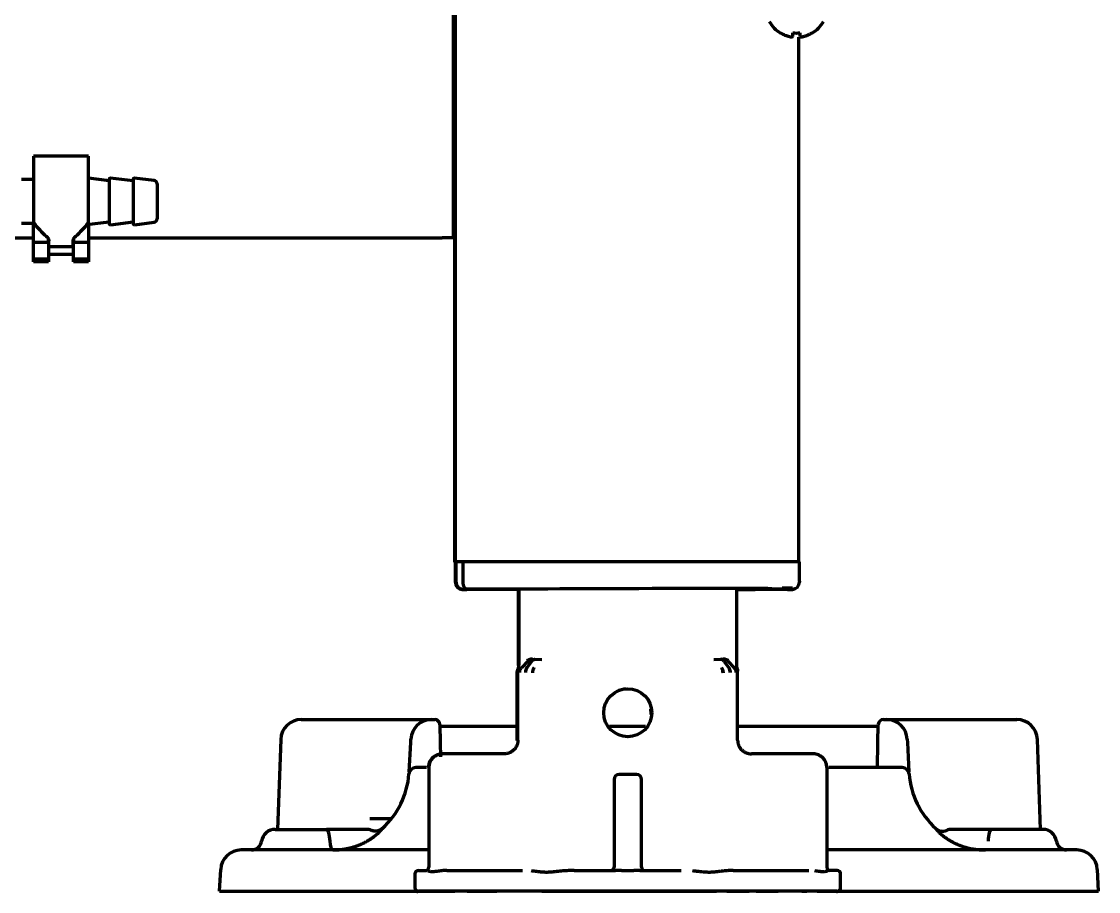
# Model space of a CAD drawing. Header units: inches. Extents: x -3055 to 7244, y 299 to 5591.
# Drawn here: x 7087.5 to 7244.4, y 1966.1 to 2092.8 of the extents above; entities that cross this region are included whole.
import ezdxf

# ---------------------------------------------------------------- set-up
doc = ezdxf.new("R2010")
doc.units = ezdxf.units.IN

msp = doc.modelspace()

# ---------------------------------------------------------------- linework, layer by layer
at = {"linetype": 'Continuous', "lineweight": 70}
for p, q in [((7150.67, 2144.62), (7150.67, 2014.12)), ((7150.37, 2142.82), (7150.37, 2061.32)), ((7150.67, 2091.62), (7150.37, 2091.62)), ((7150.57, 2091.63), (7150.57, 2014.07)), ((7198.07, 2091.15), (7198.07, 2091.18)), ((7202.67, 2091.18), (7202.67, 2091.15)), ((7200.67, 2090.56), (7200.67, 2014.12)), ((7089.27, 2073.22), (7089.27, 2063.53)), ((7097.27, 2073.22), (7089.27, 2073.22)), ((7097.27, 2063.53), (7097.27, 2073.22)), ((7089.27, 2069.82), (7087.52, 2069.82)), ((7100.27, 2069.62), (7097.27, 2069.99)), ((7100.27, 2069.82), (7100.27, 2066.62)), ((7103.77, 2069.62), (7100.5, 2070.02)), ((7103.77, 2069.82), (7103.77, 2066.62)), ((7106.83, 2069.68), (7104, 2070.02)), ((7107.27, 2069.18), (7107.27, 2064.07)), ((7100.27, 2066.62), (7100.27, 2063.42)), ((7103.77, 2066.62), (7103.77, 2063.42)), ((7087.52, 2063.42), (7089.35, 2063.42)), ((7089.27, 2060.64), (7089.27, 2063.42)), ((7097.04, 2063.23), (7100.27, 2063.62)), ((7097.27, 2063.26), (7097.27, 2060.64)), ((7100.5, 2063.22), (7103.77, 2063.62)), ((7104, 2063.22), (7106.83, 2063.57)), ((7086.27, 2061.32), (7089.27, 2061.32)), ((7091.47, 2060.64), (7091.47, 2061.04)), ((7095.07, 2061.13), (7095.07, 2060.64)), ((7097.27, 2061.32), (7148.77, 2061.32)), ((7150.37, 2061.32), (7148.77, 2061.32)), ((7089.27, 2060.2), (7089.27, 2060.64)), ((7091.47, 2060.64), (7089.27, 2060.64)), ((7089.27, 2058.22), (7089.27, 2060.2)), ((7091.47, 2060.64), (7091.47, 2060.2)), ((7091.47, 2060.2), (7091.47, 2058.22)), ((7091.52, 2060.02), (7091.52, 2060.86)), ((7091.52, 2058.89), (7091.52, 2060.02)), ((7091.52, 2060.02), (7095.02, 2060.02)), ((7095.02, 2060.02), (7095.02, 2060.86)), ((7095.02, 2060.02), (7095.02, 2058.89)), ((7095.07, 2060.2), (7095.07, 2060.64)), ((7097.27, 2060.64), (7095.07, 2060.64)), ((7095.07, 2058.22), (7095.07, 2060.2)), ((7097.27, 2060.64), (7097.27, 2060.2)), ((7097.27, 2060.2), (7097.27, 2058.22)), ((7091.47, 2058.22), (7089.27, 2058.22)), ((7089.27, 2057.79), (7089.27, 2058.22)), ((7091.47, 2058.22), (7091.47, 2057.79)), ((7095.02, 2058.89), (7091.52, 2058.89)), ((7097.27, 2058.22), (7095.07, 2058.22)), ((7095.07, 2057.79), (7095.07, 2058.22)), ((7097.27, 2058.22), (7097.27, 2057.79)), ((7091.47, 2057.79), (7089.27, 2057.79)), ((7097.27, 2057.79), (7095.07, 2057.79)), ((7150.82, 2014.07), (7150.57, 2014.07)), ((7152.47, 2014.12), (7150.67, 2014.12)), ((7150.72, 2011.08), (7150.72, 2014.07)), ((7150.82, 2011.13), (7150.82, 2014.12)), ((7151.78, 2014.12), (7151.78, 2011.12)), ((7151.78, 2014.12), (7151.78, 2011.12)), ((7198.87, 2014.12), (7152.47, 2014.12)), ((7200.67, 2014.12), (7198.87, 2014.12)), ((7200.82, 2014.12), (7200.67, 2014.12)), ((7200.82, 2011.27), (7200.82, 2014.12)), ((7200.82, 2011.27), (7200.82, 2011.13)), ((7152.16, 2010.07), (7152.39, 2010.07)), ((7152.26, 2010.12), (7152.49, 2010.12)), ((7159.95, 2010.07), (7152.39, 2010.07)), ((7159.95, 2010.07), (7152.39, 2010.07)), ((7160.97, 2010.12), (7152.49, 2010.12)), ((7160.97, 2010.12), (7152.49, 2010.12)), ((7159.85, 2010.07), (7159.85, 1998.99)), ((7159.95, 2010.12), (7159.95, 1999.04)), ((7191.7, 1999.04), (7191.7, 2010.22)), ((7199.16, 2010.12), (7191.7, 2010.12)), ((7199.16, 2010.12), (7191.7, 2010.12)), ((7199.06, 2010.07), (7191.7, 2010.07)), ((7199.06, 2010.07), (7191.7, 2010.07)), ((7199.06, 2010.07), (7199.29, 2010.07)), ((7199.16, 2010.12), (7199.39, 2010.12)), ((7162.28, 1999.9), (7163.32, 1999.88)), ((7188.33, 1999.88), (7189.36, 1999.9)), ((7161.27, 1999.62), (7160.33, 1998.68)), ((7161.78, 1999.6), (7161.12, 1998.66)), ((7161.12, 1998.66), (7161.12, 1998.66)), ((7189.86, 1999.6), (7190.53, 1998.66)), ((7190.38, 1999.62), (7191.32, 1998.68)), ((7190.53, 1998.66), (7190.52, 1998.66)), ((7159.72, 1988.07), (7159.72, 1998.13)), ((7159.82, 1988.12), (7159.82, 1998.18)), ((7191.82, 1988.12), (7191.82, 1998.18)), ((7128.27, 1991.12), (7133.77, 1991.12)), ((7133.77, 1991.12), (7141.22, 1991.12)), ((7141.22, 1991.12), (7147.22, 1991.12)), ((7147.22, 1991.12), (7147.67, 1991.12)), ((7147.67, 1991.12), (7147.7, 1991.12)), ((7213.08, 1991.12), (7213.05, 1991.12)), ((7213.08, 1991.12), (7213.53, 1991.12)), ((7213.53, 1991.12), (7219.52, 1991.12)), ((7219.52, 1991.12), (7226.98, 1991.12)), ((7226.98, 1991.12), (7232.48, 1991.12)), ((7148.45, 1990.39), (7148.5, 1987.75)), ((7159.72, 1990.12), (7148.45, 1990.12)), ((7178.41, 1990.12), (7173.15, 1990.12)), ((7212.29, 1990.12), (7191.82, 1990.12)), ((7212.25, 1987.75), (7212.3, 1990.39)), ((7125.27, 1988.23), (7124.81, 1975.12)), ((7143.97, 1983.5), (7144.2, 1987.78)), ((7144.2, 1987.78), (7144.22, 1988.28)), ((7148.5, 1987.75), (7148.53, 1985.71)), ((7212.19, 1984.12), (7212.25, 1987.75)), ((7216.52, 1988.28), (7216.55, 1987.78)), ((7216.55, 1987.78), (7216.77, 1983.5)), ((7235.93, 1975.12), (7235.47, 1988.23)), ((7157.82, 1986.12), (7148.84, 1986.12)), ((7202.81, 1986.12), (7193.82, 1986.12)), ((7146.5, 1984.12), (7144.95, 1984.12)), ((7146.84, 1984.12), (7146.84, 1969.62)), ((7177.07, 1983.12), (7174.57, 1983.12)), ((7204.81, 1984.12), (7204.81, 1969.62)), ((7215.79, 1984.12), (7205.1, 1984.12)), ((7173.82, 1982.37), (7173.82, 1969.62)), ((7177.82, 1969.62), (7177.82, 1982.37)), ((7140.37, 1976.67), (7138.27, 1976.67)), ((7141.4, 1976.67), (7140.37, 1976.67)), ((7124.47, 1975.12), (7131.93, 1975.12)), ((7236.28, 1975.12), (7228.82, 1975.12)), ((7146.84, 1972.12), (7119.53, 1972.12)), ((7241.21, 1972.12), (7204.81, 1972.12)), ((7116.37, 1966.12), (7116.54, 1969.28)), ((7144.82, 1968.62), (7144.82, 1966.62)), ((7145.32, 1969.12), (7146.48, 1969.12)), ((7149.46, 1969.12), (7160.49, 1969.12)), ((7168.03, 1969.12), (7174.05, 1969.12)), ((7174.92, 1969.12), (7176.72, 1969.12)), ((7177.6, 1969.12), (7183.62, 1969.12)), ((7191.16, 1969.12), (7202.19, 1969.12)), ((7206.32, 1969.12), (7205.16, 1969.12)), ((7206.82, 1966.62), (7206.82, 1968.62)), ((7244.37, 1966.12), (7244.21, 1969.28)), ((7116.37, 1966.12), (7145.32, 1966.12)), ((7150.63, 1966.07), (7145.22, 1966.07)), ((7206.32, 1966.12), (7145.32, 1966.12)), ((7156.73, 1966.07), (7152.42, 1966.07)), ((7188.72, 1966.07), (7163.31, 1966.07)), ((7193.51, 1966.07), (7190.23, 1966.07)), ((7197.71, 1966.07), (7194.52, 1966.07)), ((7201.88, 1966.07), (7201.17, 1966.07)), ((7206.22, 1966.07), (7203.39, 1966.07)), ((7206.32, 1966.12), (7244.37, 1966.12))]:
    msp.add_line(p, q, dxfattribs=at)
msp.add_circle((7175.82, 1992.12), 3.5, dxfattribs=at)
for centre, radius, start, end in [((7200.57, 2095.24), 4.8, 210.3012, 238.6273), ((7200.17, 2095.24), 4.8, 301.3727, 329.6988), ((7100.47, 2069.82), 0.2, 83.0635, 180), ((7103.97, 2069.82), 0.2, 83.0635, 180), ((7106.77, 2069.18), 0.5, 0, 83.0635), ((7100.47, 2063.42), 0.2, 180, 276.9365), ((7103.97, 2063.42), 0.2, 180, 276.9365), ((7106.77, 2064.07), 0.5, 276.9365, 0), ((7175.72, 1992.07), 3.5, 92.0362, 115.6444), ((7175.72, 1992.07), 3.5, 356.5294, 9.5962), ((7128.27, 1988.12), 3, 90, 178), ((7147.22, 1988.12), 3, 90, 177), ((7147.7, 1990.37), 0.75, 1, 90), ((7213.05, 1990.37), 0.75, 90, 179), ((7213.53, 1988.12), 3, 3, 90), ((7232.48, 1988.12), 3, 2, 90), ((7131.99, 1984.12), 12, 312.3399, 355.5883), ((7144.95, 1983.12), 1, 90, 175.5883), ((7174.57, 1982.37), 0.75, 90, 180), ((7177.07, 1982.37), 0.75, 0, 90), ((7215.79, 1983.12), 1, 4.4117, 90), ((7228.76, 1984.12), 12, 184.4117, 227.6601), ((7124.47, 1973.12), 2, 90, 171.7868), ((7236.28, 1973.12), 2, 8.2132, 90), ((7121, 1973.62), 1.5, 270, 351.7868), ((7239.74, 1973.62), 1.5, 188.2132, 270), ((7119.53, 1969.12), 3, 90, 177), ((7241.21, 1969.12), 3, 3, 90), ((7145.32, 1968.62), 0.5, 90, 180), ((7173.32, 1969.62), 0.5, 270, 360), ((7178.32, 1969.62), 0.5, 180, 270), ((7206.32, 1968.62), 0.5, 0, 90), ((7145.32, 1966.62), 0.5, 180, 270), ((7145.22, 1966.57), 0.5, 244.1573, 270), ((7206.22, 1966.57), 0.5, 270, 295.8427), ((7206.32, 1966.62), 0.5, 270, 0)]:
    msp.add_arc(centre, radius, start, end, dxfattribs=at)
for centre, major_axis, ratio, start_param, end_param in [((7091.52, 2066.62), (-3.88, 6.32), 0.486103, 1.769102, 2.160068), ((7095.02, 2066.62), (3.88, 6.32), 0.486103, 4.123118, 4.514083), ((7151.72, 2011.08), (-1, 0), 0.999995, 0, 1.567711), ((7151.82, 2011.13), (-1, 0), 0.999995, 0, 1.567711), ((7152.49, 2011.12), (0, 1), 0.707107, 1.570796, 3.141593), ((7152.49, 2011.12), (0, 1), 0.707107, 1.570796, 3.141593), ((7199.82, 2011.13), (-1, 0), 0.999995, 1.573882, 3.141593), ((7153.22, 2010.07), (-1.5, 0), 0.003085, 0.00001, 0.785408), ((7153.32, 2010.12), (-1.5, 0), 0.003085, 0.00001, 0.785408), ((7152.39, 2011.07), (0, 1), 0.707107, 2.817591, 3.141593), ((7152.39, 2011.07), (0, 1), 0.707107, 2.817591, 3.141593), ((7175.82, 2010.12), (21, 0.06), 0.003085, 5.569494, 8.63937), ((7175.72, 2010.07), (21, 0.06), 0.003085, 5.576808, 6.491284), ((7198.33, 2010.26), (1.5, 0), 0.003085, 6.283176, 7.853972), ((7198.23, 2010.07), (1.5, 0), 0.003085, 5.497778, 6.283176), ((7198.33, 2010.12), (1.5, 0), 0.003085, 5.497778, 6.283176), ((7199.72, 2011.08), (-1, 0), 0.999995, 1.573882, 2.090393), ((7161.97, 1998.91), (-0.707, -0.707), 0.999695, 3.927142, 4.71239), ((7161.62, 1997.96), (-0.017, -1), 0.707053, 3.945502, 4.724738), ((7162.65, 1997.94), (-0.01, -1), 0.707088, 3.940402, 4.719667), ((7188.99, 1997.94), (0.01, -1), 0.707088, 1.563519, 2.342782), ((7190.03, 1997.96), (0.017, -1), 0.707053, 1.558447, 2.337683), ((7190.61, 1997.97), (0.508, -0.861), 0.999795, 1.037568, 1.82282), ((7148.74, 1984.07), (1.41, 1.41), 0.999695, 1.370313, 2.310596), ((7148.84, 1984.12), (1.41, 1.41), 0.999695, 0.78555, 2.356042), ((7202.81, 1984.12), (-1.41, 1.41), 0.999695, 3.927143, 5.497635), ((7131.93, 1973.12), (0, -2), 0.263465, 1.714146, 3.141593), ((7137.73, 1973.12), (0, -2), 1, 2.752772, 3.14159), ((7223.01, 1973.12), (0, 2), 1, 0, 0.388814), ((7228.82, 1973.12), (0, -2), 0.263455, 3.141593, 4.569043), ((7132.84, 1973.62), (0, 1.5), 0.263454, 1.714404, 3.141591), ((7146.34, 1969.62), (0, -0.5), 0.999848, 0, 1.570796), ((7205.31, 1969.62), (0, -0.5), 0.999848, 4.712389, 6.283185)]:
    msp.add_ellipse(centre, major_axis=major_axis, ratio=ratio, start_param=start_param, end_param=end_param, dxfattribs=at)
for points, knots in [([(7198.07, 2091.18), (7198.28, 2091.05), (7198.49, 2090.95), (7198.81, 2090.81), (7198.92, 2090.77), (7199.14, 2090.69), (7199.26, 2090.66), (7199.37, 2090.63)], [0, 0, 0, 0, 0.5, 0.5, 0.75, 0.75, 1, 1, 1, 1]), ([(7200.87, 2091.18), (7200.87, 2091.05), (7200.87, 2090.95), (7200.87, 2090.81), (7200.87, 2090.77), (7200.87, 2090.69), (7200.87, 2090.66), (7200.87, 2090.63)], [0, 0, 0, 0, 0.5, 0.5, 0.75, 0.75, 1, 1, 1, 1]), ([(7161.96, 1999.93), (7161.88, 1999.93), (7161.81, 1999.93), (7161.66, 1999.91), (7161.6, 1999.9), (7161.5, 1999.86), (7161.47, 1999.85), (7161.41, 1999.83), (7161.38, 1999.81), (7161.32, 1999.78), (7161.3, 1999.77), (7161.24, 1999.73), (7161.22, 1999.71), (7161.19, 1999.69)], [0, 0, 0, 0, 0.25, 0.25, 0.5, 0.5, 0.625, 0.625, 0.75, 0.75, 0.875, 0.875, 1, 1, 1, 1]), ([(7161.78, 1999.6), (7161.82, 1999.65), (7161.85, 1999.69), (7161.9, 1999.74), (7161.91, 1999.75), (7161.93, 1999.76), (7161.94, 1999.77), (7161.97, 1999.8), (7161.99, 1999.81), (7162.06, 1999.85), (7162.1, 1999.87), (7162.16, 1999.88), (7162.17, 1999.89), (7162.18, 1999.89), (7162.19, 1999.89), (7162.19, 1999.89), (7162.2, 1999.89), (7162.21, 1999.89), (7162.24, 1999.9), (7162.26, 1999.9), (7162.28, 1999.9)], [0, 0, 0, 0, 0.25, 0.25, 0.3125, 0.3125, 0.375, 0.375, 0.5, 0.5, 0.75, 0.75, 0.8125, 0.828125, 0.828125, 0.84375, 0.84375, 0.875, 0.875, 1, 1, 1, 1]), ([(7189.86, 1999.6), (7189.83, 1999.65), (7189.79, 1999.69), (7189.74, 1999.75), (7189.72, 1999.76), (7189.69, 1999.79), (7189.68, 1999.79), (7189.65, 1999.81), (7189.64, 1999.82), (7189.59, 1999.85), (7189.55, 1999.87), (7189.49, 1999.88), (7189.48, 1999.89), (7189.46, 1999.89), (7189.46, 1999.89), (7189.45, 1999.89), (7189.44, 1999.89), (7189.44, 1999.89), (7189.41, 1999.9), (7189.39, 1999.9), (7189.36, 1999.9)], [0, 0, 0, 0, 0.25, 0.25, 0.375, 0.375, 0.4375, 0.4375, 0.5, 0.5, 0.75, 0.75, 0.8125, 0.828125, 0.828125, 0.84375, 0.84375, 0.875, 0.875, 1, 1, 1, 1]), ([(7190.38, 1999.62), (7190.33, 1999.67), (7190.23, 1999.75), (7190.12, 1999.81), (7190, 1999.86), (7189.93, 1999.88), (7189.85, 1999.9), (7189.83, 1999.9), (7189.8, 1999.91), (7189.79, 1999.91), (7189.78, 1999.91), (7189.74, 1999.91), (7189.71, 1999.91), (7189.67, 1999.91)], [0, 0, 0, 0, 0.25, 0.5, 0.5, 0.75, 0.75, 0.8125, 0.84375, 0.84375, 0.875, 0.875, 1, 1, 1, 1]), ([(7190.45, 1999.69), (7190.4, 1999.73), (7190.35, 1999.77), (7190.24, 1999.83), (7190.18, 1999.85), (7190.05, 1999.89), (7189.98, 1999.91), (7189.84, 1999.93), (7189.77, 1999.93), (7189.69, 1999.93)], [0, 0, 0, 0, 0.25, 0.25, 0.5, 0.5, 0.75, 0.75, 1, 1, 1, 1]), ([(7159.76, 1998.42), (7159.76, 1998.42), (7159.76, 1998.42), (7159.76, 1998.4), (7159.75, 1998.35), (7159.73, 1998.28), (7159.72, 1998.21), (7159.72, 1998.16), (7159.72, 1998.13)], [0, 0, 0, 0, 0.000031, 0.000031, 0.250024, 0.500016, 0.750008, 1, 1, 1, 1]), ([(7159.86, 1998.47), (7159.86, 1998.47), (7159.86, 1998.47), (7159.86, 1998.45), (7159.85, 1998.4), (7159.83, 1998.33), (7159.82, 1998.26), (7159.82, 1998.21), (7159.82, 1998.18)], [0, 0, 0, 0, 0.000031, 0.000031, 0.250024, 0.500016, 0.750008, 1, 1, 1, 1]), ([(7159.86, 1998.47), (7159.89, 1998.56), (7159.91, 1998.66), (7159.93, 1998.8), (7159.94, 1998.87), (7159.95, 1998.96), (7159.95, 1998.99), (7159.95, 1999.01), (7159.95, 1999.02), (7159.95, 1999.03), (7159.95, 1999.04), (7159.95, 1999.04)], [0, 0, 0, 0, 0.5, 0.5, 0.75, 0.875, 0.9375, 0.9375, 0.96875, 0.96875, 1, 1, 1, 1]), ([(7160.33, 1998.68), (7160.28, 1998.63), (7160.24, 1998.58), (7160.16, 1998.47), (7160.13, 1998.42), (7160.08, 1998.3), (7160.06, 1998.23), (7160.04, 1998.1), (7160.03, 1998.04), (7160.03, 1997.97)], [0, 0, 0, 0, 0.25, 0.25, 0.5, 0.5, 0.75, 0.75, 1, 1, 1, 1]), ([(7162.15, 1998.64), (7162.15, 1998.64), (7162.15, 1998.64), (7162.13, 1998.62), (7162.1, 1998.57), (7162.06, 1998.49), (7162.03, 1998.41), (7162, 1998.32), (7161.97, 1998.23), (7161.96, 1998.13), (7161.95, 1998.04), (7161.94, 1997.97), (7161.94, 1997.94)], [0, 0, 0, 0, 0.00004, 0.00004, 0.125035, 0.25003, 0.375025, 0.50002, 0.625015, 0.75001, 0.875005, 1, 1, 1, 1]), ([(7189.5, 1998.64), (7189.5, 1998.64), (7189.5, 1998.64), (7189.51, 1998.62), (7189.54, 1998.57), (7189.58, 1998.49), (7189.62, 1998.41), (7189.65, 1998.32), (7189.67, 1998.23), (7189.69, 1998.13), (7189.7, 1998.04), (7189.7, 1997.97), (7189.7, 1997.94)], [0, 0, 0, 0, 0.000028, 0.000028, 0.125025, 0.250021, 0.375018, 0.500014, 0.625011, 0.750007, 0.875004, 1, 1, 1, 1]), ([(7191.32, 1998.68), (7191.37, 1998.63), (7191.41, 1998.58), (7191.46, 1998.5), (7191.48, 1998.47), (7191.51, 1998.42), (7191.52, 1998.39), (7191.56, 1998.3), (7191.58, 1998.23), (7191.6, 1998.14), (7191.61, 1998.1), (7191.61, 1998.06), (7191.61, 1998.06), (7191.61, 1998.04), (7191.61, 1998.03), (7191.61, 1998.01), (7191.61, 1997.99), (7191.61, 1997.97)], [0, 0, 0, 0, 0.25, 0.25, 0.375, 0.375, 0.5, 0.5, 0.75, 0.75, 0.875, 0.875, 0.90625, 0.90625, 0.9375, 0.9375, 1, 1, 1, 1]), ([(7191.78, 1998.47), (7191.75, 1998.56), (7191.73, 1998.66), (7191.71, 1998.8), (7191.7, 1998.87), (7191.7, 1998.96), (7191.7, 1998.99), (7191.7, 1999.01), (7191.7, 1999.02), (7191.7, 1999.03), (7191.7, 1999.04), (7191.7, 1999.04)], [0, 0, 0, 0, 0.5, 0.5, 0.75, 0.875, 0.9375, 0.9375, 0.96875, 0.96875, 1, 1, 1, 1]), ([(7191.78, 1998.47), (7191.78, 1998.47), (7191.78, 1998.47), (7191.79, 1998.45), (7191.8, 1998.4), (7191.81, 1998.33), (7191.82, 1998.26), (7191.82, 1998.21), (7191.82, 1998.18)], [0, 0, 0, 0, 0.000031, 0.000031, 0.250024, 0.500016, 0.750008, 1, 1, 1, 1]), ([(7146.84, 1984.12), (7146.84, 1984.14), (7146.84, 1984.16), (7146.84, 1984.19), (7146.84, 1984.2), (7146.84, 1984.25), (7146.84, 1984.29), (7146.85, 1984.38), (7146.87, 1984.51), (7146.9, 1984.64), (7146.93, 1984.73), (7146.94, 1984.76), (7146.96, 1984.83), (7146.98, 1984.86), (7147.04, 1985.01), (7147.1, 1985.12), (7147.21, 1985.29), (7147.25, 1985.34), (7147.31, 1985.42), (7147.33, 1985.44), (7147.38, 1985.49), (7147.4, 1985.51), (7147.51, 1985.63), (7147.62, 1985.71), (7147.75, 1985.8), (7147.78, 1985.82), (7147.82, 1985.85), (7147.84, 1985.85), (7147.86, 1985.87), (7147.94, 1985.91), (7148.01, 1985.95), (7148.19, 1986.02), (7148.32, 1986.06), (7148.48, 1986.09), (7148.51, 1986.1), (7148.57, 1986.11), (7148.61, 1986.11), (7148.71, 1986.12), (7148.77, 1986.12), (7148.84, 1986.12)], [0, 0, 0, 0, 0.015625, 0.015625, 0.03125, 0.03125, 0.0625, 0.0625, 0.125, 0.1875, 0.1875, 0.21875, 0.21875, 0.25, 0.25, 0.375, 0.375, 0.4375, 0.4375, 0.46875, 0.46875, 0.5, 0.5, 0.625, 0.625, 0.65625, 0.65625, 0.671875, 0.671875, 0.6875, 0.75, 0.75, 0.875, 0.875, 0.90625, 0.90625, 0.9375, 0.9375, 1, 1, 1, 1]), ([(7204.81, 1984.12), (7204.81, 1984.14), (7204.81, 1984.16), (7204.81, 1984.19), (7204.81, 1984.2), (7204.8, 1984.25), (7204.8, 1984.29), (7204.79, 1984.38), (7204.77, 1984.51), (7204.74, 1984.64), (7204.71, 1984.73), (7204.7, 1984.76), (7204.68, 1984.83), (7204.67, 1984.86), (7204.61, 1985.01), (7204.54, 1985.12), (7204.44, 1985.29), (7204.4, 1985.34), (7204.33, 1985.42), (7204.31, 1985.44), (7204.27, 1985.49), (7204.25, 1985.51), (7204.13, 1985.63), (7204.03, 1985.71), (7203.89, 1985.8), (7203.87, 1985.82), (7203.82, 1985.85), (7203.81, 1985.85), (7203.78, 1985.87), (7203.71, 1985.91), (7203.64, 1985.95), (7203.46, 1986.02), (7203.33, 1986.06), (7203.17, 1986.09), (7203.14, 1986.1), (7203.07, 1986.11), (7203.04, 1986.11), (7202.94, 1986.12), (7202.87, 1986.12), (7202.81, 1986.12)], [0, 0, 0, 0, 0.015625, 0.015625, 0.03125, 0.03125, 0.0625, 0.0625, 0.125, 0.1875, 0.1875, 0.21875, 0.21875, 0.25, 0.25, 0.375, 0.375, 0.4375, 0.4375, 0.46875, 0.46875, 0.5, 0.5, 0.625, 0.625, 0.65625, 0.65625, 0.671875, 0.671875, 0.6875, 0.75, 0.75, 0.875, 0.875, 0.90625, 0.90625, 0.9375, 0.9375, 1, 1, 1, 1]), ([(7136.15, 1975.12), (7135.82, 1975.12), (7135.49, 1975.12), (7134.99, 1975.12), (7134.82, 1975.12), (7134.49, 1975.12), (7134.32, 1975.12), (7133.97, 1975.12), (7133.79, 1975.12), (7133.53, 1975.12), (7133.44, 1975.12), (7133.25, 1975.12), (7133.16, 1975.12), (7132.89, 1975.12), (7132.7, 1975.12), (7132.32, 1975.12), (7132.12, 1975.12), (7131.93, 1975.12)], [0, 0, 0, 0, 0.25, 0.25, 0.375, 0.375, 0.5, 0.5, 0.625, 0.625, 0.6875, 0.6875, 0.75, 0.75, 0.875, 0.875, 1, 1, 1, 1]), ([(7137.73, 1975.12), (7137.73, 1975.12), (7137.73, 1975.12), (7137.69, 1975.12), (7137.67, 1975.12), (7137.6, 1975.12), (7137.56, 1975.12), (7137.49, 1975.12), (7137.46, 1975.12), (7137.42, 1975.12), (7137.4, 1975.12), (7137.37, 1975.12), (7137.36, 1975.12), (7137.27, 1975.12), (7137.2, 1975.12), (7137.04, 1975.12), (7136.94, 1975.12), (7136.82, 1975.12), (7136.8, 1975.12), (7136.74, 1975.12), (7136.72, 1975.12), (7136.63, 1975.12), (7136.58, 1975.12), (7136.4, 1975.12), (7136.28, 1975.12), (7136.15, 1975.12)], [0, 0, 0, 0, 0.120168, 0.120168, 0.245859, 0.245859, 0.371549, 0.371549, 0.434394, 0.434394, 0.465816, 0.465816, 0.497239, 0.497239, 0.622929, 0.622929, 0.74862, 0.74862, 0.780042, 0.780042, 0.811465, 0.811465, 0.87431, 0.87431, 1, 1, 1, 1]), ([(7138.59, 1973.87), (7138.59, 1973.87), (7138.61, 1973.88), (7138.63, 1973.9), (7138.65, 1973.91), (7138.67, 1973.93), (7138.69, 1973.94), (7138.71, 1973.96), (7138.74, 1973.97), (7138.76, 1973.99), (7138.78, 1974), (7138.8, 1974.02), (7138.82, 1974.03), (7138.84, 1974.05), (7138.86, 1974.06), (7138.88, 1974.08), (7138.9, 1974.1), (7138.92, 1974.11), (7138.94, 1974.13), (7138.96, 1974.14), (7138.98, 1974.16), (7139, 1974.17), (7139.02, 1974.19), (7139.03, 1974.2), (7139.05, 1974.22), (7139.07, 1974.23), (7139.09, 1974.25), (7139.11, 1974.26), (7139.13, 1974.28), (7139.14, 1974.29), (7139.16, 1974.31), (7139.18, 1974.32), (7139.2, 1974.34), (7139.21, 1974.35), (7139.23, 1974.37), (7139.25, 1974.38), (7139.31, 1974.43), (7139.41, 1974.52), (7139.53, 1974.64), (7139.63, 1974.74), (7139.73, 1974.84), (7139.82, 1974.94), (7139.89, 1975.02), (7139.94, 1975.09), (7139.98, 1975.13), (7140, 1975.15), (7140.01, 1975.17), (7140.02, 1975.18), (7140.03, 1975.19), (7140.03, 1975.2), (7140.04, 1975.21), (7140.05, 1975.22), (7140.05, 1975.23), (7140.06, 1975.23), (7140.06, 1975.24), (7140.07, 1975.24), (7140.07, 1975.25), (7140.07, 1975.25), (7140.07, 1975.25), (7140.07, 1975.25), (7140.07, 1975.25), (7140.07, 1975.25)], [0, 0, 0, 0, 0.005981, 0.011979, 0.017993, 0.024024, 0.030072, 0.036136, 0.042216, 0.048312, 0.054424, 0.060552, 0.066696, 0.072855, 0.07903, 0.085221, 0.091427, 0.097648, 0.103885, 0.110137, 0.116404, 0.122686, 0.128984, 0.135296, 0.141623, 0.147964, 0.154321, 0.160692, 0.167078, 0.173478, 0.179893, 0.186322, 0.192766, 0.199223, 0.205695, 0.212182, 0.218682, 0.277307, 0.334296, 0.389687, 0.443531, 0.513013, 0.578894, 0.641314, 0.700366, 0.720227, 0.739948, 0.759533, 0.778983, 0.798302, 0.817491, 0.83655, 0.855481, 0.874285, 0.892964, 0.911522, 0.92996, 0.94828, 0.966483, 0.984571, 1, 1, 1, 1]), ([(7220.67, 1975.25), (7220.73, 1975.2), (7220.79, 1975.16), (7220.91, 1975.08), (7220.97, 1975.04), (7221.11, 1974.98), (7221.18, 1974.95), (7221.32, 1974.91), (7221.39, 1974.89), (7221.53, 1974.87), (7221.6, 1974.86), (7221.74, 1974.86), (7221.81, 1974.87), (7221.95, 1974.88), (7222.01, 1974.9), (7222.14, 1974.93), (7222.2, 1974.95), (7222.25, 1974.97)], [0, 0, 0, 0, 0.125, 0.125, 0.25, 0.25, 0.375, 0.375, 0.5, 0.5, 0.625, 0.625, 0.75, 0.75, 0.875, 0.875, 1, 1, 1, 1]), ([(7220.67, 1975.25), (7220.67, 1975.25), (7220.67, 1975.25), (7220.68, 1975.25), (7220.68, 1975.25), (7220.68, 1975.25), (7220.68, 1975.25), (7220.68, 1975.25), (7220.68, 1975.24), (7220.68, 1975.24), (7220.68, 1975.24), (7220.69, 1975.24), (7220.69, 1975.23), (7220.69, 1975.23), (7220.69, 1975.23), (7220.7, 1975.22), (7220.71, 1975.21), (7220.72, 1975.19), (7220.74, 1975.17), (7220.76, 1975.13), (7220.8, 1975.09), (7220.86, 1975.02), (7220.93, 1974.94), (7221.02, 1974.84), (7221.11, 1974.74), (7221.22, 1974.64), (7221.34, 1974.52), (7221.44, 1974.43), (7221.52, 1974.36), (7221.55, 1974.33), (7221.59, 1974.3), (7221.62, 1974.27), (7221.66, 1974.24), (7221.7, 1974.21), (7221.74, 1974.18), (7221.78, 1974.15), (7221.82, 1974.12), (7221.86, 1974.09), (7221.9, 1974.06), (7221.94, 1974.02), (7221.98, 1973.99), (7222.03, 1973.96), (7222.07, 1973.93), (7222.11, 1973.9), (7222.14, 1973.88), (7222.16, 1973.87)], [0, 0, 0, 0, 0.029105, 0.038847, 0.048609, 0.058391, 0.068194, 0.078018, 0.087864, 0.09773, 0.107619, 0.117529, 0.127462, 0.137417, 0.147396, 0.157398, 0.192275, 0.227923, 0.264352, 0.301579, 0.36045, 0.422688, 0.488383, 0.557676, 0.611378, 0.666619, 0.723453, 0.781915, 0.795247, 0.808519, 0.821731, 0.834881, 0.84797, 0.860996, 0.87396, 0.886861, 0.899697, 0.912469, 0.925176, 0.937816, 0.95039, 0.962897, 0.975334, 0.987703, 1, 1, 1, 1]), ([(7224.6, 1975.12), (7224.56, 1975.12), (7224.53, 1975.12), (7224.47, 1975.12), (7224.37, 1975.12), (7224.28, 1975.12), (7224.11, 1975.12), (7224, 1975.12), (7223.86, 1975.12), (7223.81, 1975.12), (7223.74, 1975.12), (7223.72, 1975.12), (7223.67, 1975.12), (7223.57, 1975.12), (7223.47, 1975.12), (7223.37, 1975.12), (7223.34, 1975.12), (7223.3, 1975.12), (7223.28, 1975.12), (7223.26, 1975.12), (7223.24, 1975.12), (7223.18, 1975.12), (7223.14, 1975.12), (7223.08, 1975.12), (7223.05, 1975.12), (7223.02, 1975.12), (7223.01, 1975.12), (7223.01, 1975.12)], [0, 0, 0, 0, 0.031409, 0.031409, 0.062818, 0.125636, 0.125636, 0.251273, 0.251273, 0.314091, 0.314091, 0.3455, 0.3455, 0.376909, 0.502546, 0.502546, 0.565364, 0.565364, 0.596773, 0.596773, 0.628182, 0.628182, 0.753819, 0.753819, 0.879455, 0.879455, 1, 1, 1, 1]), ([(7228.82, 1975.12), (7228.62, 1975.12), (7228.43, 1975.12), (7228.14, 1975.12), (7228.05, 1975.12), (7227.86, 1975.12), (7227.77, 1975.12), (7227.31, 1975.12), (7226.95, 1975.12), (7226.52, 1975.12), (7226.43, 1975.12), (7226.26, 1975.12), (7226.17, 1975.12), (7225.92, 1975.12), (7225.75, 1975.12), (7225.25, 1975.12), (7224.93, 1975.12), (7224.6, 1975.12)], [0, 0, 0, 0, 0.125, 0.125, 0.1875, 0.1875, 0.25, 0.25, 0.5, 0.5, 0.5625, 0.5625, 0.625, 0.625, 0.75, 0.75, 1, 1, 1, 1]), ([(7132.84, 1972.12), (7132.86, 1972.12), (7132.89, 1972.12), (7132.93, 1972.12), (7132.97, 1972.12), (7133.02, 1972.12), (7133.06, 1972.13), (7133.1, 1972.13), (7133.15, 1972.13), (7133.19, 1972.13), (7133.23, 1972.13), (7133.28, 1972.13), (7133.32, 1972.13), (7133.37, 1972.14), (7133.41, 1972.14), (7133.45, 1972.14), (7133.5, 1972.14), (7133.54, 1972.15), (7133.58, 1972.15), (7133.63, 1972.15), (7133.67, 1972.15), (7133.71, 1972.16), (7133.76, 1972.16), (7133.8, 1972.16), (7133.84, 1972.17), (7133.89, 1972.17), (7133.93, 1972.18), (7133.97, 1972.18), (7134.02, 1972.19), (7134.06, 1972.19), (7134.1, 1972.2), (7134.15, 1972.2), (7134.19, 1972.21), (7134.23, 1972.21), (7134.28, 1972.22), (7134.32, 1972.22), (7134.36, 1972.23), (7134.41, 1972.24), (7134.45, 1972.24), (7134.49, 1972.25), (7134.53, 1972.25), (7134.58, 1972.26), (7134.62, 1972.27), (7134.66, 1972.28), (7134.7, 1972.28), (7134.75, 1972.29), (7134.79, 1972.3), (7134.83, 1972.31), (7134.87, 1972.31), (7134.92, 1972.32), (7134.96, 1972.33), (7135, 1972.34), (7135.04, 1972.35), (7135.08, 1972.36), (7135.12, 1972.37), (7135.17, 1972.38), (7135.21, 1972.38), (7135.25, 1972.39), (7135.29, 1972.4), (7135.33, 1972.41), (7135.37, 1972.42), (7135.42, 1972.43), (7135.46, 1972.44), (7135.5, 1972.46), (7135.54, 1972.47), (7135.58, 1972.48), (7135.62, 1972.49), (7135.66, 1972.5), (7135.7, 1972.51), (7135.74, 1972.52), (7135.78, 1972.53), (7135.82, 1972.55), (7135.86, 1972.56), (7135.9, 1972.57), (7135.94, 1972.58), (7135.98, 1972.59), (7136.04, 1972.61), (7136.1, 1972.63), (7136.18, 1972.66), (7136.26, 1972.68), (7136.33, 1972.71), (7136.41, 1972.74), (7136.49, 1972.77), (7136.57, 1972.8), (7136.64, 1972.83), (7136.72, 1972.86), (7136.8, 1972.89), (7136.87, 1972.92), (7136.95, 1972.95), (7137.02, 1972.99), (7137.1, 1973.02), (7137.17, 1973.06), (7137.25, 1973.09), (7137.32, 1973.13), (7137.4, 1973.16), (7137.47, 1973.2), (7137.54, 1973.24), (7137.62, 1973.28), (7137.69, 1973.31), (7137.76, 1973.35), (7137.83, 1973.39), (7137.9, 1973.43), (7137.97, 1973.48), (7138.04, 1973.52), (7138.11, 1973.56), (7138.18, 1973.6), (7138.25, 1973.65), (7138.32, 1973.69), (7138.39, 1973.73), (7138.45, 1973.78), (7138.52, 1973.82), (7138.56, 1973.85), (7138.59, 1973.87)], [0, 0, 0, 0, 0.006366, 0.012739, 0.019119, 0.025506, 0.031899, 0.0383, 0.044708, 0.051122, 0.057542, 0.06397, 0.070404, 0.076844, 0.083291, 0.089744, 0.096204, 0.10267, 0.109142, 0.115621, 0.122106, 0.128598, 0.135096, 0.1416, 0.14811, 0.154627, 0.16115, 0.167679, 0.174215, 0.180756, 0.187304, 0.193857, 0.200417, 0.206983, 0.213555, 0.220133, 0.226717, 0.233307, 0.239902, 0.246504, 0.253112, 0.259725, 0.266344, 0.272969, 0.2796, 0.286236, 0.292878, 0.299525, 0.306178, 0.312837, 0.319501, 0.326171, 0.332846, 0.339527, 0.346213, 0.352904, 0.359602, 0.366304, 0.373012, 0.379725, 0.386443, 0.393167, 0.399896, 0.40663, 0.413369, 0.420114, 0.426863, 0.433618, 0.440378, 0.447143, 0.453913, 0.460688, 0.467469, 0.474254, 0.481044, 0.487839, 0.494639, 0.508034, 0.521492, 0.535014, 0.5486, 0.562249, 0.575962, 0.589737, 0.603575, 0.617475, 0.631436, 0.64546, 0.659546, 0.673693, 0.687901, 0.70217, 0.7165, 0.73089, 0.74534, 0.75985, 0.774421, 0.78905, 0.80374, 0.818488, 0.833295, 0.84816, 0.863085, 0.878067, 0.893108, 0.908207, 0.923363, 0.938576, 0.953847, 0.969175, 0.984559, 1, 1, 1, 1]), ([(7222.16, 1973.87), (7222.17, 1973.86), (7222.19, 1973.84), (7222.23, 1973.82), (7222.26, 1973.8), (7222.29, 1973.78), (7222.33, 1973.75), (7222.36, 1973.73), (7222.4, 1973.71), (7222.43, 1973.68), (7222.47, 1973.66), (7222.5, 1973.64), (7222.54, 1973.62), (7222.57, 1973.6), (7222.61, 1973.57), (7222.64, 1973.55), (7222.68, 1973.53), (7222.72, 1973.51), (7222.75, 1973.49), (7222.79, 1973.47), (7222.82, 1973.45), (7222.86, 1973.43), (7222.9, 1973.4), (7222.93, 1973.38), (7222.97, 1973.36), (7223.01, 1973.34), (7223.04, 1973.32), (7223.08, 1973.3), (7223.12, 1973.28), (7223.15, 1973.26), (7223.19, 1973.24), (7223.23, 1973.23), (7223.26, 1973.21), (7223.3, 1973.19), (7223.34, 1973.17), (7223.38, 1973.15), (7223.42, 1973.13), (7223.45, 1973.11), (7223.49, 1973.09), (7223.53, 1973.08), (7223.57, 1973.06), (7223.61, 1973.04), (7223.64, 1973.02), (7223.68, 1973.01), (7223.72, 1972.99), (7223.76, 1972.97), (7223.8, 1972.95), (7223.84, 1972.94), (7223.88, 1972.92), (7223.91, 1972.9), (7223.95, 1972.89), (7223.99, 1972.87), (7224.03, 1972.86), (7224.07, 1972.84), (7224.11, 1972.83), (7224.15, 1972.81), (7224.19, 1972.79), (7224.23, 1972.78), (7224.27, 1972.76), (7224.31, 1972.75), (7224.35, 1972.74), (7224.38, 1972.72), (7224.42, 1972.71), (7224.46, 1972.69), (7224.5, 1972.68), (7224.54, 1972.67), (7224.58, 1972.65), (7224.73, 1972.6), (7224.99, 1972.52), (7225.36, 1972.42), (7225.74, 1972.34), (7226.02, 1972.29), (7226.21, 1972.26), (7226.3, 1972.24), (7226.38, 1972.23), (7226.47, 1972.22), (7226.56, 1972.21), (7226.65, 1972.2), (7226.74, 1972.19), (7226.82, 1972.18), (7226.91, 1972.17), (7227, 1972.16), (7227.09, 1972.15), (7227.18, 1972.15), (7227.27, 1972.14), (7227.36, 1972.14), (7227.45, 1972.13), (7227.54, 1972.13), (7227.63, 1972.13), (7227.72, 1972.12), (7227.81, 1972.12), (7227.87, 1972.12), (7227.9, 1972.12)], [0, 0, 0, 0, 0.007905, 0.015796, 0.023671, 0.031531, 0.039376, 0.047206, 0.055021, 0.06282, 0.070604, 0.078373, 0.086127, 0.093865, 0.101588, 0.109296, 0.116988, 0.124665, 0.132326, 0.139972, 0.147602, 0.155217, 0.162816, 0.170399, 0.177967, 0.185518, 0.193055, 0.200575, 0.20808, 0.215569, 0.223043, 0.2305, 0.237942, 0.245367, 0.252777, 0.26017, 0.267548, 0.27491, 0.282255, 0.289584, 0.296897, 0.304194, 0.311475, 0.31874, 0.325988, 0.333221, 0.340437, 0.347636, 0.354819, 0.361986, 0.369136, 0.37627, 0.383387, 0.390488, 0.397572, 0.404639, 0.41169, 0.418724, 0.425741, 0.432742, 0.439726, 0.446693, 0.453644, 0.460577, 0.467494, 0.474394, 0.481276, 0.488142, 0.550495, 0.612099, 0.672931, 0.732973, 0.746426, 0.759869, 0.773302, 0.786725, 0.800139, 0.813542, 0.826934, 0.840316, 0.853687, 0.867047, 0.880396, 0.893734, 0.907061, 0.920376, 0.93368, 0.946971, 0.960249, 0.973514, 0.986764, 1, 1, 1, 1]), ([(7148.59, 1969.08), (7148.47, 1969.06), (7148.36, 1969.05), (7148.13, 1969.01), (7148.03, 1969), (7147.83, 1968.97), (7147.73, 1968.95), (7147.6, 1968.94), (7147.55, 1968.94), (7147.47, 1968.93), (7147.43, 1968.93), (7147.35, 1968.93), (7147.31, 1968.93), (7147.23, 1968.94), (7147.2, 1968.94), (7147.1, 1968.95), (7147.03, 1968.97), (7146.95, 1968.99), (7146.92, 1969), (7146.87, 1969.01), (7146.84, 1969.02), (7146.78, 1969.05), (7146.74, 1969.06), (7146.7, 1969.08)], [0, 0, 0, 0, 0.125, 0.125, 0.25, 0.25, 0.375, 0.375, 0.4375, 0.4375, 0.5, 0.5, 0.5625, 0.5625, 0.625, 0.625, 0.75, 0.75, 0.8125, 0.8125, 0.875, 0.875, 1, 1, 1, 1]), ([(7149.46, 1969.12), (7149.31, 1969.12), (7149.17, 1969.12), (7148.95, 1969.11), (7148.88, 1969.11), (7148.74, 1969.09), (7148.66, 1969.09), (7148.59, 1969.08)], [0, 0, 0, 0, 0.5, 0.5, 0.75, 0.75, 1, 1, 1, 1]), ([(7166.38, 1969.06), (7166.17, 1969.04), (7165.97, 1969.02), (7165.56, 1968.98), (7165.36, 1968.96), (7164.96, 1968.91), (7164.76, 1968.9), (7164.52, 1968.88), (7164.47, 1968.88), (7164.37, 1968.87), (7164.32, 1968.87), (7164.18, 1968.86), (7164.08, 1968.86), (7163.89, 1968.86), (7163.79, 1968.86), (7163.6, 1968.87), (7163.51, 1968.87), (7163.23, 1968.9), (7163.04, 1968.91), (7162.77, 1968.94), (7162.68, 1968.96), (7162.5, 1968.98), (7162.42, 1968.99), (7162.15, 1969.02), (7161.98, 1969.04), (7161.82, 1969.06)], [0, 0, 0, 0, 0.125, 0.125, 0.25, 0.25, 0.375, 0.375, 0.40625, 0.40625, 0.4375, 0.4375, 0.5, 0.5, 0.5625, 0.5625, 0.625, 0.625, 0.75, 0.75, 0.8125, 0.8125, 0.875, 0.875, 1, 1, 1, 1]), ([(7168.03, 1969.12), (7167.75, 1969.12), (7167.48, 1969.12), (7167.06, 1969.11), (7166.92, 1969.1), (7166.65, 1969.08), (7166.51, 1969.07), (7166.38, 1969.06)], [0, 0, 0, 0, 0.5, 0.5, 0.75, 0.75, 1, 1, 1, 1]), ([(7174.32, 1969.12), (7174.28, 1969.12), (7174.23, 1969.12), (7174.14, 1969.12), (7174.09, 1969.12), (7174.05, 1969.12)], [0, 0, 0, 0, 0.5, 0.5, 1, 1, 1, 1]), ([(7177.6, 1969.12), (7177.55, 1969.12), (7177.51, 1969.12), (7177.41, 1969.12), (7177.37, 1969.12), (7177.32, 1969.12)], [0, 0, 0, 0, 0.5, 0.5, 1, 1, 1, 1]), ([(7189.83, 1969.06), (7189.66, 1969.04), (7189.49, 1969.02), (7189.14, 1968.98), (7188.97, 1968.96), (7188.6, 1968.91), (7188.42, 1968.9), (7188.19, 1968.88), (7188.14, 1968.88), (7188.04, 1968.87), (7188, 1968.87), (7187.85, 1968.86), (7187.66, 1968.86), (7187.47, 1968.86), (7187.28, 1968.87), (7187.18, 1968.87), (7186.98, 1968.89), (7186.88, 1968.9), (7186.73, 1968.91), (7186.69, 1968.91), (7186.59, 1968.92), (7186.54, 1968.93), (7186.29, 1968.96), (7186.08, 1968.98), (7185.68, 1969.02), (7185.48, 1969.04), (7185.27, 1969.06)], [0, 0, 0, 0, 0.125, 0.125, 0.25, 0.25, 0.375, 0.375, 0.40625, 0.40625, 0.4375, 0.4375, 0.5, 0.5625, 0.5625, 0.625, 0.625, 0.6875, 0.6875, 0.71875, 0.71875, 0.75, 0.75, 0.875, 0.875, 1, 1, 1, 1]), ([(7191.16, 1969.12), (7190.94, 1969.12), (7190.72, 1969.12), (7190.39, 1969.11), (7190.28, 1969.1), (7190.05, 1969.08), (7189.94, 1969.07), (7189.83, 1969.06)], [0, 0, 0, 0, 0.5, 0.5, 0.75, 0.75, 1, 1, 1, 1]), ([(7204.94, 1969.08), (7204.93, 1969.07), (7204.91, 1969.06), (7204.87, 1969.05), (7204.85, 1969.04), (7204.78, 1969.01), (7204.73, 1969), (7204.61, 1968.97), (7204.55, 1968.95), (7204.45, 1968.94), (7204.41, 1968.94), (7204.34, 1968.93), (7204.26, 1968.93), (7204.18, 1968.93), (7204.09, 1968.94), (7204.05, 1968.94), (7203.96, 1968.95), (7203.91, 1968.95), (7203.82, 1968.97), (7203.77, 1968.97), (7203.62, 1969), (7203.51, 1969.01), (7203.29, 1969.05), (7203.17, 1969.06), (7203.05, 1969.08)], [0, 0, 0, 0, 0.0625, 0.0625, 0.125, 0.125, 0.25, 0.25, 0.375, 0.375, 0.4375, 0.4375, 0.5, 0.5625, 0.5625, 0.625, 0.625, 0.6875, 0.6875, 0.75, 0.75, 0.875, 0.875, 1, 1, 1, 1]), ([(7205.16, 1969.12), (7205.13, 1969.12), (7205.09, 1969.12), (7205.04, 1969.11), (7205.02, 1969.11), (7204.98, 1969.09), (7204.96, 1969.09), (7204.94, 1969.08)], [0, 0, 0, 0, 0.5, 0.5, 0.75, 0.75, 1, 1, 1, 1])]:
    msp.add_open_spline(points, degree=3, knots=knots, dxfattribs=at)
for points in [[(7199.87, 2090.63), (7199.87, 2090.64), (7199.87, 2090.67), (7199.87, 2090.72), (7199.87, 2090.78), (7199.87, 2090.84), (7199.87, 2090.91), (7199.87, 2090.98), (7199.87, 2091.07), (7199.87, 2091.14), (7199.87, 2091.18)], [(7199.87, 2091.18), (7200.04, 2091.16), (7200.37, 2091.13), (7200.71, 2091.16), (7200.87, 2091.18)], [(7201.37, 2090.63), (7201.43, 2090.64), (7201.54, 2090.67), (7201.7, 2090.72), (7201.86, 2090.78), (7202.01, 2090.84), (7202.16, 2090.91), (7202.32, 2090.98), (7202.49, 2091.07), (7202.61, 2091.14), (7202.67, 2091.18)], [(7199.37, 2090.63), (7199.4, 2090.62), (7199.44, 2090.62), (7199.52, 2090.61), (7199.59, 2090.61), (7199.66, 2090.61), (7199.73, 2090.61), (7199.8, 2090.62), (7199.85, 2090.62), (7199.87, 2090.63)], [(7200.87, 2090.63), (7200.9, 2090.62), (7200.95, 2090.62), (7201.02, 2090.61), (7201.1, 2090.61), (7201.17, 2090.61), (7201.24, 2090.61), (7201.3, 2090.62), (7201.35, 2090.62), (7201.37, 2090.63)], [(7091.12, 2061.54), (7091.18, 2061.49), (7091.29, 2061.38), (7091.38, 2061.27), (7091.41, 2061.22)], [(7091.41, 2061.22), (7091.43, 2061.18), (7091.48, 2061.09), (7091.51, 2060.98), (7091.52, 2060.9), (7091.52, 2060.86)], [(7095.02, 2060.86), (7095.02, 2060.9), (7095.03, 2060.98), (7095.07, 2061.09), (7095.11, 2061.18), (7095.14, 2061.22)], [(7095.14, 2061.22), (7095.17, 2061.27), (7095.25, 2061.38), (7095.36, 2061.49), (7095.42, 2061.54)], [(7161.12, 1998.66), (7161.1, 1998.64), (7161.07, 1998.59), (7161.03, 1998.51), (7160.99, 1998.43), (7160.96, 1998.34), (7160.94, 1998.25), (7160.92, 1998.15), (7160.91, 1998.06), (7160.91, 1997.99), (7160.91, 1997.96)], [(7190.53, 1998.66), (7190.54, 1998.64), (7190.58, 1998.59), (7190.62, 1998.51), (7190.65, 1998.43), (7190.68, 1998.34), (7190.71, 1998.25), (7190.72, 1998.15), (7190.74, 1998.06), (7190.74, 1997.99), (7190.74, 1997.96)], [(7159.82, 1988.12), (7159.82, 1988.07), (7159.82, 1987.96), (7159.8, 1987.79), (7159.76, 1987.63), (7159.72, 1987.47), (7159.66, 1987.32), (7159.58, 1987.17), (7159.5, 1987.03), (7159.4, 1986.89), (7159.3, 1986.77), (7159.18, 1986.65), (7159.05, 1986.54), (7158.92, 1986.45), (7158.78, 1986.36), (7158.63, 1986.29), (7158.47, 1986.23), (7158.31, 1986.18), (7158.15, 1986.15), (7157.99, 1986.13), (7157.88, 1986.12), (7157.82, 1986.12)], [(7191.82, 1988.12), (7191.82, 1988.07), (7191.83, 1987.96), (7191.85, 1987.79), (7191.88, 1987.63), (7191.93, 1987.47), (7191.99, 1987.32), (7192.06, 1987.17), (7192.15, 1987.03), (7192.24, 1986.89), (7192.35, 1986.77), (7192.47, 1986.65), (7192.59, 1986.54), (7192.73, 1986.45), (7192.87, 1986.36), (7193.02, 1986.29), (7193.17, 1986.23), (7193.33, 1986.18), (7193.49, 1986.15), (7193.66, 1986.13), (7193.77, 1986.12), (7193.82, 1986.12)], [(7174.92, 1969.12), (7174.72, 1969.12), (7174.52, 1969.12), (7174.32, 1969.12)], [(7177.32, 1969.12), (7177.12, 1969.12), (7176.92, 1969.12), (7176.72, 1969.12)]]:
    msp.add_open_spline(points, degree=3, dxfattribs=at)
msp.add_rational_spline([(7140.07, 1975.25), (7139.62, 1974.84), (7139.03, 1974.76), (7138.49, 1974.97)], [1.01799767584, 0.964926598344, 1.02922647856, 1.21089731649], degree=3, dxfattribs=at)

doc.saveas('drawing.dxf')
